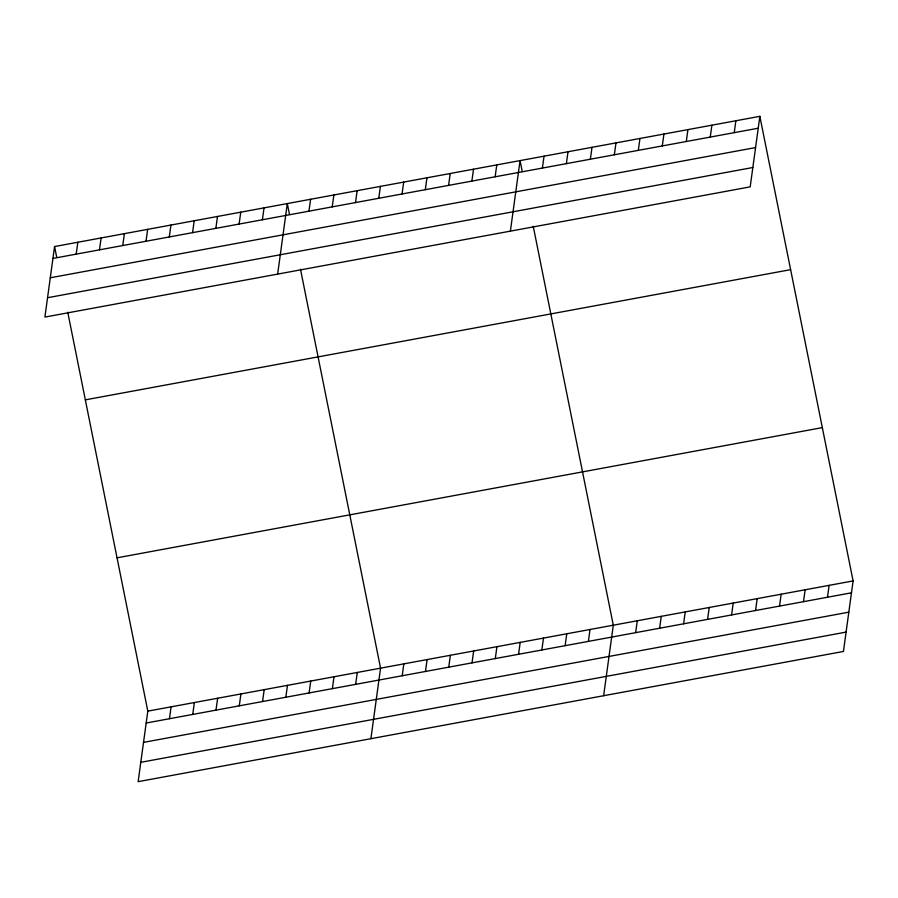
<?xml version="1.0" encoding="UTF-8"?>
<svg xmlns="http://www.w3.org/2000/svg" width="898" height="898" viewBox="0 0 898 898"><rect width="100%" height="100%" fill="white"/><g stroke="black" fill="none" stroke-linecap="round" stroke-linejoin="round"><path stroke-width="1.35" d="M54.565 246.546L44.9 317.073L750.189 186.863L759.854 116.336L54.565 246.546L56.754 257.49M76.207 254.134L77.834 242.247M99.487 249.835L101.115 237.948M122.757 245.536L124.384 233.648M146.026 241.236L147.654 229.36M169.307 236.949L170.934 225.061M192.576 232.649L194.204 220.762M67.754 312.246L147.811 711.137L138.146 781.664L843.435 651.454L853.1 580.927L759.854 116.336M215.857 228.35L217.484 216.463M169.453 718.726L171.091 706.838M239.126 224.051L240.754 212.164M192.733 714.426L194.361 702.539M262.407 219.752L264.034 207.876M216.003 710.127L217.63 698.24M277.65 274.103L287.304 203.577L289.504 214.521M239.283 705.828L240.911 693.952M308.957 211.165L310.585 199.277M262.553 701.54L264.18 689.653M332.226 206.866L333.854 194.978M285.833 697.241L287.461 685.354M355.507 202.566L357.135 190.69M309.103 692.942L310.73 681.054M378.776 198.278L380.404 186.391M332.383 688.643L334.011 676.755M402.046 193.979L403.673 182.092M355.653 684.343L357.281 672.467M425.326 189.68L426.954 177.793M370.896 738.695L380.561 668.168L300.493 269.277M448.596 185.381L450.224 173.494M402.203 675.756L403.831 663.869M471.877 181.082L473.504 169.206M425.472 671.457L427.111 659.57M495.146 176.794L496.774 164.906M448.753 667.158L450.381 655.282M510.39 231.134L520.054 160.607L522.254 171.563M472.022 662.87L473.65 650.983M542.403 168.061L544.031 156.185M495.303 658.571L496.931 646.683M566.38 163.638L568.007 151.751M518.573 654.272L520.2 642.384M590.368 159.215L591.995 147.328M541.853 649.972L543.481 638.085M614.344 154.782L615.972 142.905M565.123 645.673L566.75 633.797M638.321 150.359L639.948 138.472M588.403 641.385L590.031 629.498M662.297 145.936L663.925 134.049M603.636 695.726L613.3 625.199L533.244 226.318M686.285 141.502L687.913 129.615M635.649 632.652L637.277 620.776M710.262 137.08L711.89 125.192M659.637 628.23L661.265 616.342M734.238 132.646L735.866 120.77M683.614 623.807L685.241 611.92M707.59 619.373L709.218 607.497M731.578 614.95L733.206 603.063M755.555 610.528L757.182 598.64M779.531 606.094L781.159 594.207M803.508 601.671L805.136 589.784M827.496 597.237L829.123 585.361M52.937 258.433L758.226 128.223M50.277 277.785L755.566 147.575M47.549 297.721L752.838 167.511M85.332 399.857L790.622 269.658M117.043 557.815L822.332 427.616M147.811 711.137L853.1 580.927M146.183 723.025L851.472 592.815M143.534 742.377L848.823 612.167M140.806 762.312L846.084 632.102"/></g></svg>
